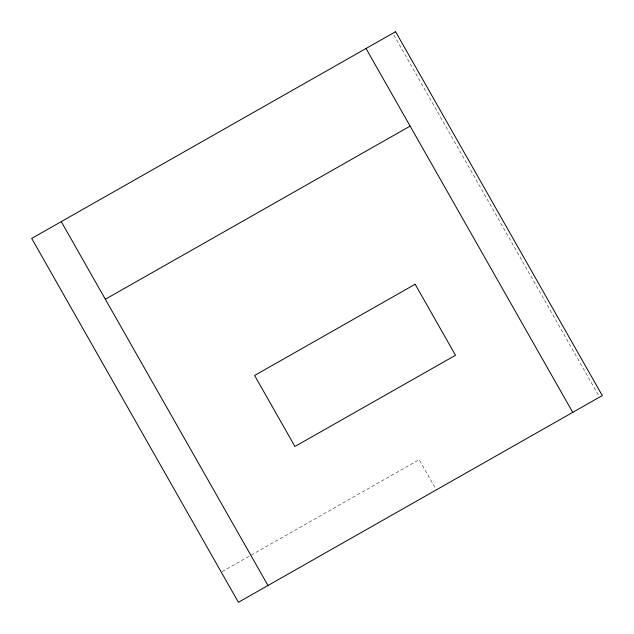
<?xml version="1.0" encoding="UTF-8"?>
<svg xmlns="http://www.w3.org/2000/svg" width="634" height="634" viewBox="0 0 634 634"><rect width="100%" height="100%" fill="white"/><g stroke="black" fill="none" stroke-linecap="round" stroke-linejoin="round"><path stroke-width="0.48" stroke-dasharray="3.17 2.38" d="M222.13 571.622L419.193 459.674L436.343 489.86M393.833 34.973L598.599 395.41"/><path stroke-width="0.95" d="M105.347 299.248L410.119 126.111M366.024 48.493L572.748 412.369M61.252 221.631L267.976 585.507M395.584 31.7L31.7 238.416L238.416 602.3L602.3 395.584L395.584 31.7M415.167 284.246L254.591 375.471L294.937 446.487L455.505 355.27L415.167 284.246"/></g></svg>
